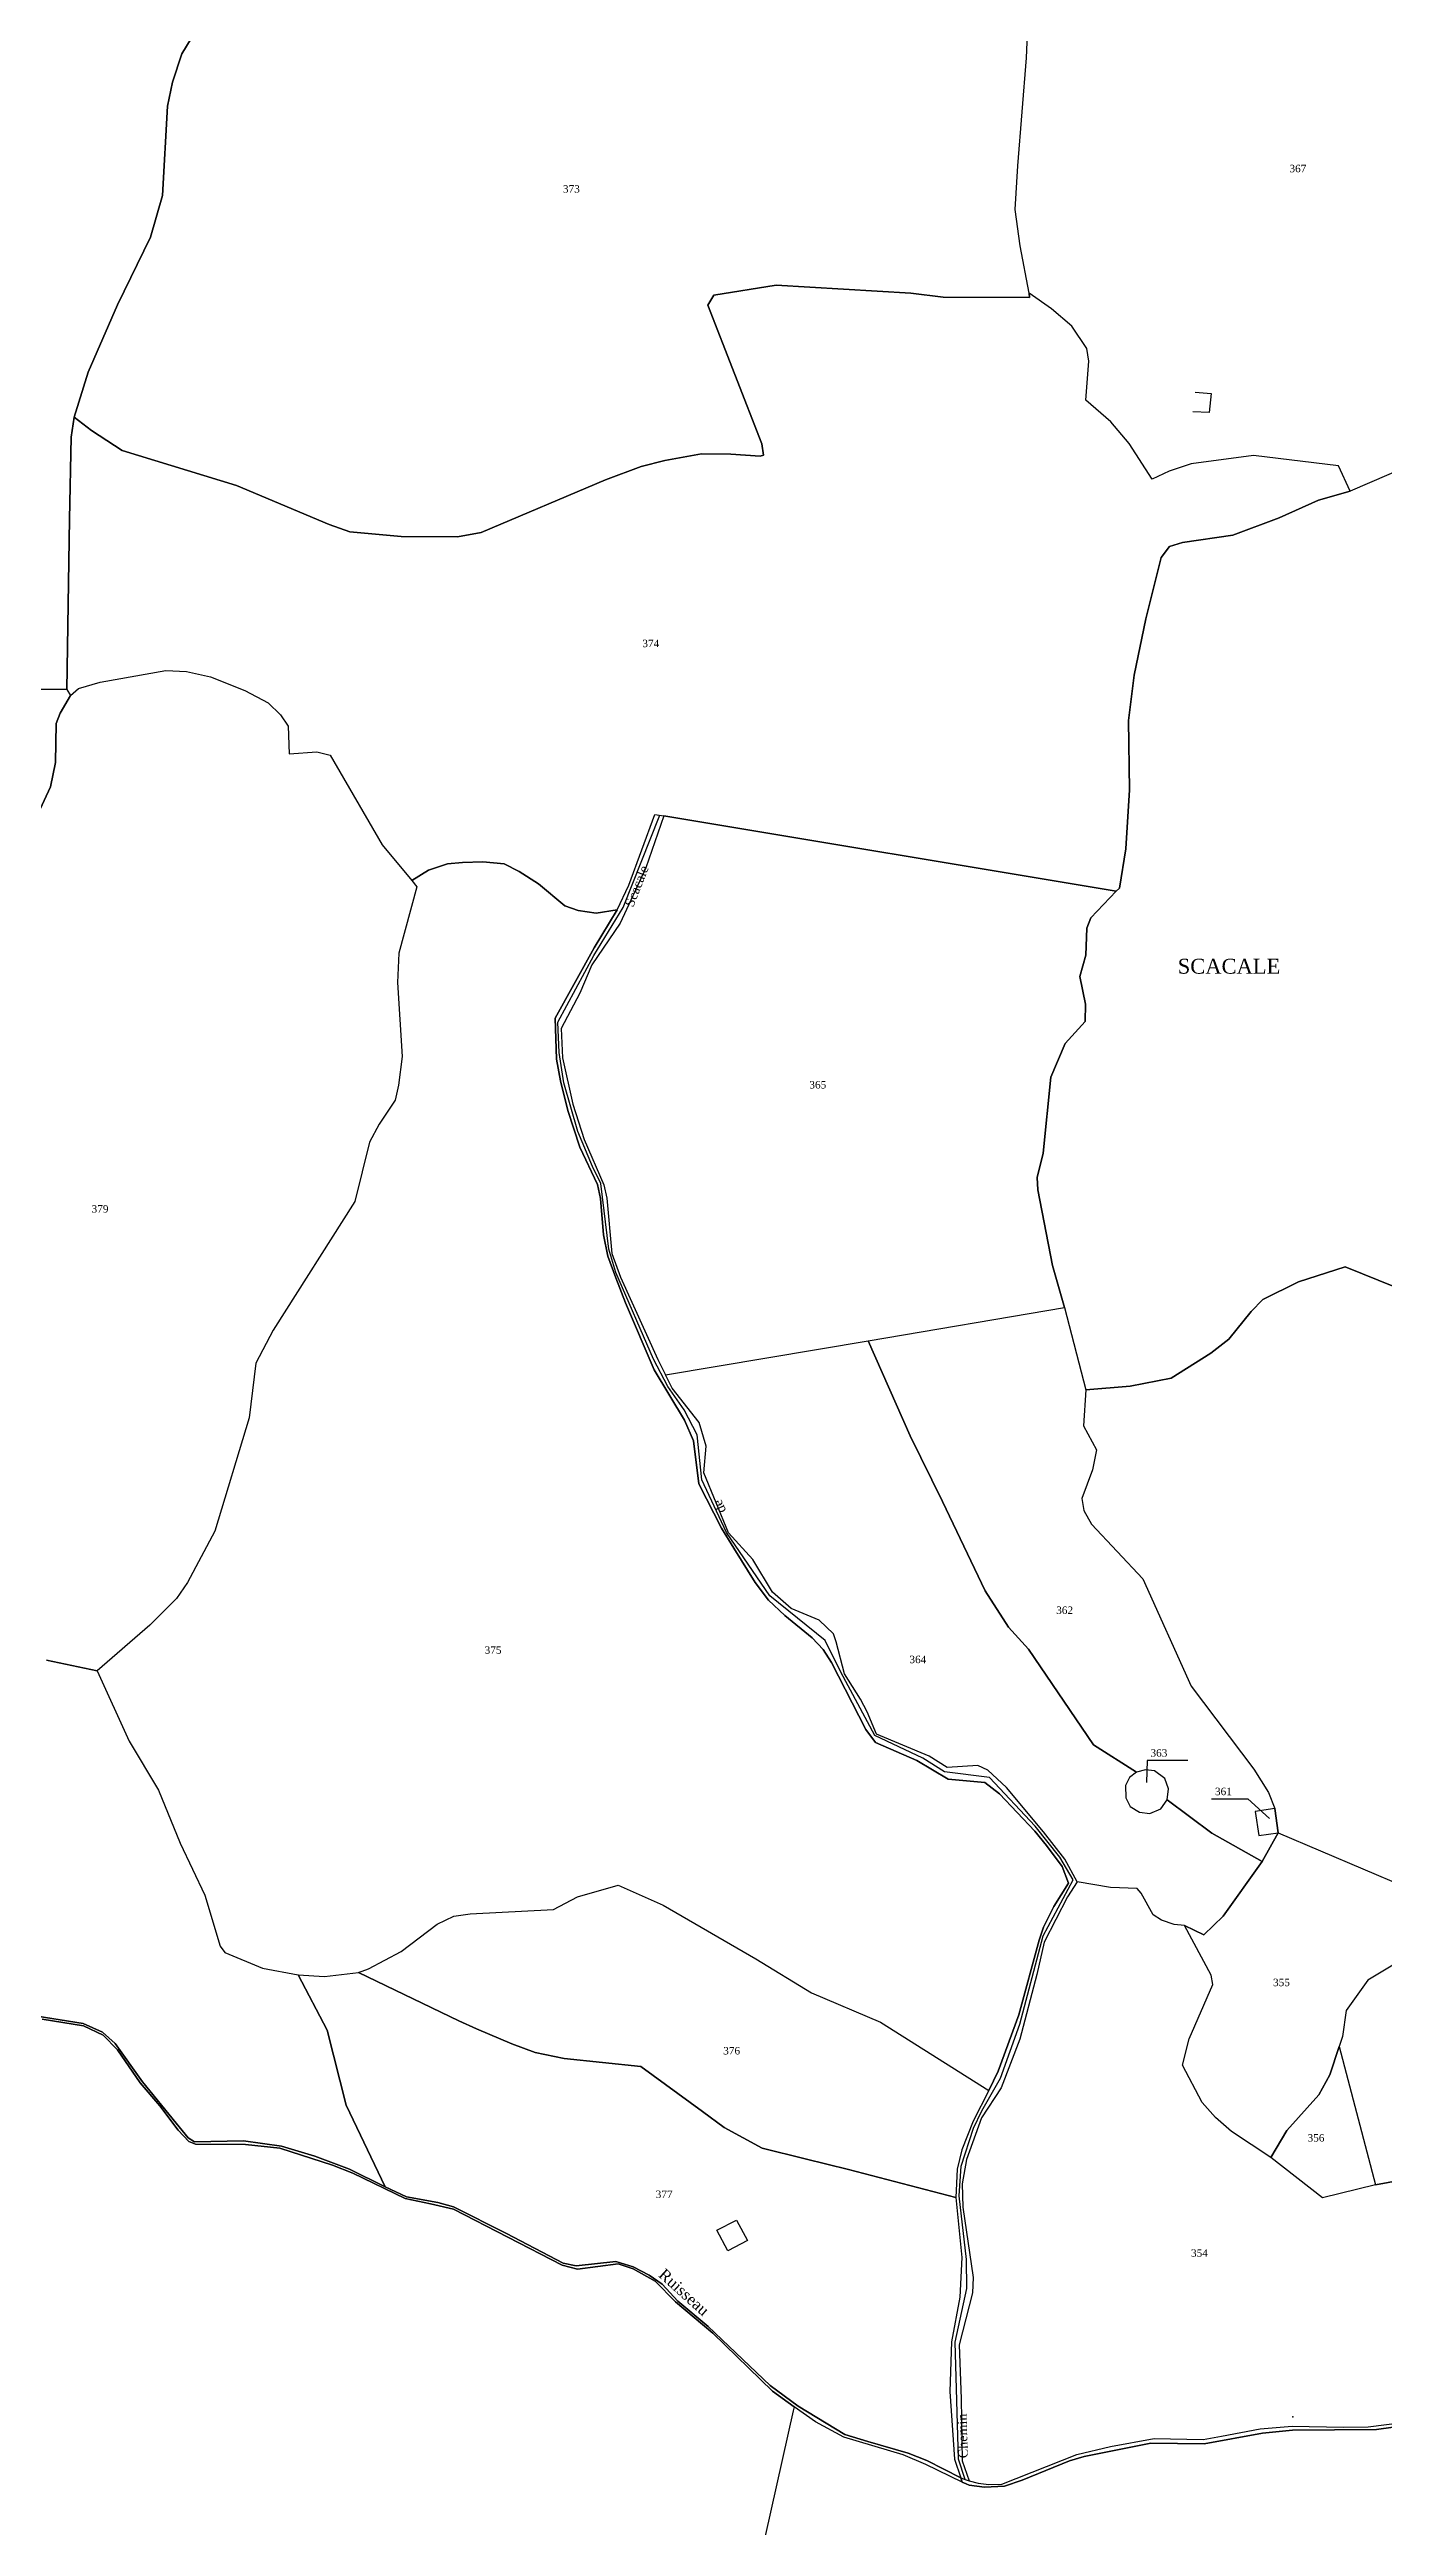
# Model space of a CAD drawing. Extents: x 1205805 to 1207436, y 6154338 to 6158020.
# Drawn here: x 1206145 to 1206503, y 6154958 to 6155623 of the extents above; entities that cross this region are included whole.
import ezdxf

# ---------------------------------------------------------------- set-up
doc = ezdxf.new("R2010")
doc.units = 0
doc.linetypes.add('CONTINU', pattern=[0])
doc.layers.get('0').update_dxf_attribs({"linetype": 'CONTINU'})
for name, color, linetype in [('1FLECHEFL', 7, 'CONTINU'), ('1LIEUDIT', 7, 'CONTINU'), ('1PARCELLE', 7, 'CONTINU'), ('1SECTION', 7, 'CONTINU'), ('1SUBDSECT', 7, 'CONTINU'), ('1TRONFLUV', 7, 'CONTINU'), ('1ZONCOMM', 7, 'CONTINU'), ('3FISCLINE', 7, 'CONTINUOUS'), ('3FLECHEPAR', 7, 'CONTINU'), ('3LIEUDITTEX', 7, 'CONTINU'), ('3PARCELLETEX', 7, 'CONTINU'), ('3TRONFLUVTEX', 7, 'CONTINU'), ('3ZONCOMMTEX', 7, 'CONTINU')]:
    doc.layers.add(name, color=color, linetype=linetype)
doc.styles.get("Standard").update_dxf_attribs({"font": 'Times New Roman'})

# ---------------------------------------------------------------- blocks, each defined once
blk = doc.blocks.new('FLECHRU1')
blk.add_point((0, 0))

msp = doc.modelspace()

# ---------------------------------------------------------------- linework, layer by layer
at = {"layer": '1LIEUDIT'}
for points in [[(1206200.97, 6155654.47), (1206180.98, 6155621.41), (1206178.47, 6155613.79), (1206177.08, 6155607.37), (1206175.76, 6155583.37), (1206172.56, 6155572.2), (1206163.68, 6155554.09), (1206155.77, 6155535.98), (1206152.03, 6155523.86), (1206151.22, 6155518.52), (1206150.81, 6155496.46), (1206150.1, 6155450.81), (1206151.07, 6155449.18), (1206153.25, 6155451.06), (1206159.06, 6155452.7), (1206176.67, 6155455.89), (1206182.2, 6155455.6), (1206188.62, 6155454.14), (1206197.81, 6155450.52), (1206204.12, 6155447.2), (1206207.38, 6155444.01), (1206209.45, 6155440.94), (1206209.76, 6155433.5), (1206217.13, 6155434.04), (1206220.74, 6155433.18), (1206234.74, 6155409.03), (1206242.66, 6155399.49), (1206247.17, 6155402.23), (1206252.25, 6155403.94), (1206256.26, 6155404.35), (1206261.75, 6155404.52), (1206267.43, 6155403.96), (1206271.49, 6155401.9), (1206276.62, 6155398.58), (1206283.73, 6155392.69), (1206287.28, 6155391.43), (1206292.17, 6155390.68), (1206297.74, 6155391.63), (1206291.64, 6155381.46), (1206281.15, 6155362.5), (1206281.53, 6155351.53), (1206282.56, 6155345.7), (1206284.55, 6155337.7), (1206287.76, 6155327.88), (1206292.45, 6155317.89), (1206293.26, 6155314.12), (1206294.08, 6155304.36), (1206295.23, 6155298.62), (1206297.4, 6155292.79), (1206299.97, 6155286.09), (1206307.7, 6155268.16), (1206315.83, 6155254.57), (1206318.28, 6155249.03), (1206319.69, 6155237.49), (1206325.73, 6155225.64), (1206329.04, 6155220.21), (1206334.76, 6155211.03), (1206338.41, 6155206.32), (1206342.72, 6155202.16), (1206350.13, 6155196.12), (1206353.04, 6155193.04), (1206355.29, 6155189.51), (1206364.52, 6155171.55), (1206367.13, 6155168.07), (1206378.15, 6155163.21), (1206386.62, 6155158.26), (1206396.44, 6155157.3), (1206400.33, 6155154.28), (1206409.85, 6155144.3), (1206413, 6155140.45), (1206417.22, 6155134.74), (1206418.89, 6155130.33), (1206414.97, 6155124.01), (1206412.17, 6155118.47), (1206410.98, 6155115.02), (1206405.53, 6155094.97), (1206400.05, 6155079.81), (1206397.52, 6155074.64), (1206393.3, 6155066.43), (1206390.23, 6155058.7), (1206389.02, 6155053.48), (1206388.67, 6155045.9), (1206390.26, 6155029.8), (1206389.76, 6155019.13), (1206387.49, 6155007.14), (1206387.06, 6154993.83), (1206388.27, 6154975.65), (1206390.03, 6154970.63), (1206390.39, 6154969.45), (1206391.38, 6154969.02), (1206392.26, 6154968.63), (1206396.34, 6154968.17), (1206401.67, 6154968.39), (1206406.47, 6154969.97), (1206419.13, 6154975.2), (1206423.09, 6154976.36), (1206440.99, 6154979.94), (1206455.25, 6154979.75), (1206470.9, 6154982.67), (1206478.99, 6154983.43), (1206501.57, 6154983.62), (1206515.62, 6154985.55)], [(1206129.46, 6155450.82), (1206150.1, 6155450.81), (1206151.07, 6155449.18), (1206153.25, 6155451.06), (1206159.06, 6155452.7), (1206176.67, 6155455.89), (1206182.2, 6155455.6), (1206188.62, 6155454.14), (1206197.81, 6155450.52), (1206204.12, 6155447.2), (1206207.38, 6155444.01), (1206209.45, 6155440.94), (1206209.76, 6155433.5), (1206217.13, 6155434.04), (1206220.74, 6155433.18), (1206234.74, 6155409.03), (1206242.66, 6155399.49), (1206247.17, 6155402.23), (1206252.25, 6155403.94), (1206256.26, 6155404.35), (1206261.75, 6155404.52), (1206267.43, 6155403.96), (1206271.49, 6155401.9), (1206276.62, 6155398.58), (1206283.73, 6155392.69), (1206287.28, 6155391.43), (1206292.17, 6155390.68), (1206297.74, 6155391.63), (1206297.74, 6155391.63), (1206291.64, 6155381.46), (1206281.15, 6155362.5), (1206281.53, 6155351.53), (1206282.56, 6155345.7), (1206284.55, 6155337.7), (1206287.76, 6155327.88), (1206292.45, 6155317.89), (1206293.26, 6155314.12), (1206294.08, 6155304.36), (1206295.23, 6155298.62), (1206297.4, 6155292.79), (1206299.97, 6155286.09), (1206307.7, 6155268.16), (1206315.83, 6155254.57), (1206318.28, 6155249.03), (1206319.69, 6155237.49), (1206325.73, 6155225.64), (1206329.04, 6155220.21), (1206334.76, 6155211.03), (1206338.41, 6155206.32), (1206342.72, 6155202.16), (1206350.13, 6155196.12), (1206353.04, 6155193.04), (1206355.29, 6155189.51), (1206364.52, 6155171.55), (1206367.13, 6155168.07), (1206378.15, 6155163.21), (1206386.62, 6155158.26), (1206396.44, 6155157.3), (1206400.33, 6155154.28), (1206409.85, 6155144.3), (1206413, 6155140.45), (1206417.22, 6155134.74), (1206418.89, 6155130.33), (1206414.97, 6155124.01), (1206412.17, 6155118.47), (1206410.98, 6155115.02), (1206405.53, 6155094.97), (1206400.05, 6155079.81), (1206397.52, 6155074.64), (1206393.3, 6155066.43), (1206390.23, 6155058.7), (1206389.02, 6155053.48), (1206388.67, 6155045.9), (1206390.26, 6155029.8), (1206389.76, 6155019.13), (1206387.49, 6155007.14), (1206387.06, 6154993.83), (1206388.27, 6154975.65), (1206390.03, 6154970.63), (1206390.39, 6154969.45), (1206380.57, 6154974.23), (1206374.53, 6154976.79), (1206358.57, 6154981.55), (1206350.96, 6154985.65), (1206345.29, 6154989.71), (1206339.41, 6154993.88), (1206323.45, 6155009.5), (1206313.4, 6155017.85), (1206308.01, 6155023.4), (1206302.06, 6155026.78), (1206298, 6155028.07), (1206287.15, 6155026.7), (1206282.97, 6155027.7), (1206253.89, 6155042.76), (1206247.72, 6155044.24), (1206240.86, 6155045.66), (1206226.84, 6155052.45), (1206221.35, 6155054.63), (1206207.27, 6155059.13), (1206198.01, 6155060.14), (1206184.61, 6155060.2), (1206182.8, 6155060.96), (1206179.96, 6155064.01), (1206175.01, 6155070.56), (1206169.74, 6155076.7), (1206163.67, 6155085.55), (1206159.83, 6155089.52), (1206154.53, 6155091.95), (1206143.43, 6155093.81)]]:
    msp.add_lwpolyline(points, dxfattribs=at)
at = {"layer": '1PARCELLE'}
for points in [[(1206200.97, 6155654.47), (1206180.98, 6155621.41), (1206178.47, 6155613.79), (1206177.08, 6155607.37), (1206175.76, 6155583.37), (1206172.56, 6155572.2), (1206163.68, 6155554.09), (1206155.77, 6155535.98), (1206152.03, 6155523.86), (1206152.03, 6155523.86), (1206156.68, 6155520.32), (1206164.97, 6155514.96), (1206195.58, 6155505.53), (1206220.48, 6155495.07), (1206225.99, 6155493.14), (1206239.8, 6155491.85), (1206254.91, 6155491.77), (1206261.29, 6155492.96), (1206294.68, 6155507.04), (1206304.18, 6155510.63), (1206310.54, 6155512.24), (1206320.36, 6155514.05), (1206328.23, 6155513.93), (1206336.15, 6155513.38), (1206337.01, 6155513.69), (1206336.6, 6155516.69), (1206322.13, 6155554), (1206323.68, 6155556.6), (1206340.42, 6155559.31), (1206376.59, 6155557.19), (1206385.25, 6155556.13), (1206408.4, 6155556), (1206408.33, 6155557.2), (1206405.95, 6155569.88), (1206404.59, 6155579.68), (1206405.28, 6155591.4), (1206407.61, 6155620.33), (1206408.18, 6155633.19)], [(1206515.19, 6155512.98), (1206494.45, 6155504.06), (1206491.32, 6155510.78), (1206468.53, 6155513.63), (1206451.79, 6155511.32), (1206445.87, 6155509.42), (1206441.34, 6155507.28), (1206435.17, 6155516.86), (1206430.25, 6155522.67), (1206423.51, 6155528.47), (1206424.33, 6155538.91), (1206423.78, 6155542.35), (1206419.79, 6155548.31), (1206414.32, 6155552.97), (1206408.33, 6155557.2), (1206408.33, 6155557.2), (1206405.95, 6155569.88), (1206404.59, 6155579.68), (1206405.28, 6155591.4), (1206407.61, 6155620.33), (1206408.18, 6155633.19)], [(1206515.19, 6155512.98), (1206494.45, 6155504.06), (1206494.45, 6155504.06), (1206485.97, 6155501.63), (1206475.45, 6155496.83), (1206463.02, 6155492.24), (1206449.5, 6155490.28), (1206445.95, 6155489.18), (1206443.78, 6155486.19), (1206439.64, 6155469.77), (1206436.5, 6155454.59), (1206434.95, 6155442.48), (1206435.24, 6155423.82), (1206434.24, 6155407.98), (1206432.55, 6155397.4), (1206431.65, 6155396.6), (1206424.88, 6155389.51), (1206423.78, 6155386.72), (1206423.51, 6155379.41), (1206421.92, 6155373.69), (1206423.43, 6155366.3), (1206423.38, 6155361.63), (1206417.99, 6155355.75), (1206414.14, 6155346.65), (1206412.08, 6155326.25), (1206410.47, 6155319.78), (1206410.62, 6155316.47), (1206414.63, 6155296.13), (1206417.79, 6155284.81), (1206423.5, 6155262.73), (1206435.45, 6155263.74), (1206446.46, 6155265.91), (1206457.08, 6155272.62), (1206461.95, 6155276.31), (1206467.92, 6155283.78), (1206471.01, 6155287.03), (1206480.62, 6155291.72), (1206493.16, 6155295.75), (1206506.62, 6155290.35)], [(1206141.73, 6155416.12), (1206145.7, 6155424.64), (1206147.06, 6155431.13), (1206147.24, 6155441.61), (1206148.31, 6155444.4), (1206151.07, 6155449.18), (1206153.25, 6155451.06), (1206159.06, 6155452.7), (1206176.67, 6155455.89), (1206182.2, 6155455.6), (1206188.62, 6155454.14), (1206197.81, 6155450.52), (1206204.12, 6155447.2), (1206207.38, 6155444.01), (1206209.45, 6155440.94), (1206209.76, 6155433.5), (1206217.13, 6155434.04), (1206220.74, 6155433.18), (1206234.74, 6155409.03), (1206242.66, 6155399.49), (1206244.04, 6155397.75), (1206239.21, 6155380.02), (1206238.81, 6155372.14), (1206240.08, 6155352.21), (1206239.1, 6155344.57), (1206238.21, 6155340.56), (1206233.91, 6155334.07), (1206231.31, 6155329.22), (1206227.35, 6155313.28), (1206205.49, 6155278.81), (1206200.84, 6155269.87), (1206199.04, 6155255.22), (1206189.77, 6155224.77), (1206182.51, 6155211.02), (1206179.51, 6155206.76), (1206172.38, 6155199.54), (1206158.27, 6155187.33), (1206144.67, 6155190.2)], [(1206129.46, 6155450.82), (1206150.1, 6155450.81), (1206151.07, 6155449.18), (1206148.31, 6155444.4), (1206147.24, 6155441.61), (1206147.06, 6155431.13), (1206145.7, 6155424.64), (1206141.73, 6155416.12)], [(1206506.62, 6155290.35), (1206493.16, 6155295.75), (1206480.62, 6155291.72), (1206471.01, 6155287.03), (1206467.92, 6155283.78), (1206461.95, 6155276.31), (1206457.08, 6155272.62), (1206446.46, 6155265.91), (1206435.45, 6155263.74), (1206423.5, 6155262.73), (1206422.94, 6155253.12), (1206426.39, 6155246.6), (1206425.31, 6155241.27), (1206422.48, 6155233.61), (1206423.03, 6155230.31), (1206425.08, 6155226.7), (1206438.86, 6155211.99), (1206451.83, 6155183.16), (1206468.63, 6155160.89), (1206472.55, 6155154.61), (1206474.24, 6155150.32), (1206474.24, 6155150.32), (1206475.18, 6155143.77), (1206509.23, 6155129.33)], [(1206144.67, 6155190.2), (1206158.27, 6155187.33), (1206166.78, 6155168.41), (1206174.72, 6155155.24), (1206180.47, 6155141.01), (1206187.12, 6155127.04), (1206191.25, 6155113.42), (1206192.49, 6155111.64), (1206202.62, 6155107.52), (1206212.19, 6155105.66), (1206219.99, 6155090.81), (1206225.05, 6155070.68), (1206235.54, 6155048.81), (1206225.91, 6155053.5), (1206216.63, 6155057.02), (1206207.73, 6155059.66), (1206197.51, 6155061.08), (1206184.36, 6155060.88), (1206182.61, 6155061.96), (1206179.39, 6155065.82), (1206170.39, 6155076.92), (1206163.02, 6155087.22), (1206159.65, 6155090.3), (1206154.44, 6155092.62), (1206139.89, 6155094.94)], [(1206514.86, 6155051.81), (1206501.27, 6155049.31), (1206501.27, 6155049.31), (1206487.04, 6155045.83), (1206473.14, 6155056.65), (1206462.66, 6155063.63), (1206458.37, 6155067.36), (1206454.75, 6155071.41), (1206449.52, 6155081.42), (1206451.3, 6155088.47), (1206457.6, 6155103.13), (1206457.15, 6155105.56), (1206449.97, 6155118.92), (1206447.27, 6155119.23), (1206443.85, 6155120.38), (1206441.57, 6155121.82), (1206438.41, 6155127.57), (1206437.28, 6155128.85), (1206430.19, 6155129.1), (1206421.25, 6155130.66), (1206418.6, 6155126.64), (1206412.32, 6155114.44), (1206410.39, 6155105.77), (1206405.83, 6155088.44), (1206400.83, 6155075.32), (1206395.51, 6155067.31), (1206391.51, 6155056.11), (1206390.34, 6155049.54), (1206390.5, 6155043.35), (1206393.3, 6155024.41), (1206393.09, 6155020.31), (1206389.54, 6155006.38), (1206390.08, 6154991.88), (1206390.35, 6154975.24), (1206392.23, 6154969.83), (1206394.62, 6154969.24), (1206397.5, 6154968.86), (1206401.03, 6154968.98), (1206421.09, 6154976.89), (1206430.15, 6154979.07), (1206441.88, 6154981.18), (1206454.99, 6154980.96), (1206459.93, 6154981.83), (1206470.3, 6154983.83), (1206478.9, 6154984.47), (1206492.69, 6154984.27), (1206499.32, 6154984.37), (1206514.75, 6154986.26)], [(1206512.44, 6155112.19), (1206499.24, 6155104.22), (1206493.42, 6155096.09), (1206492.41, 6155089.11), (1206491.53, 6155086.46), (1206501.27, 6155049.31), (1206501.27, 6155049.31), (1206514.86, 6155051.81)]]:
    msp.add_lwpolyline(points, dxfattribs=at)
for points in [[(1206150.1, 6155450.81), (1206151.07, 6155449.18), (1206153.25, 6155451.06), (1206159.06, 6155452.7), (1206176.67, 6155455.89), (1206182.2, 6155455.6), (1206188.62, 6155454.14), (1206197.81, 6155450.52), (1206204.12, 6155447.2), (1206207.38, 6155444.01), (1206209.45, 6155440.94), (1206209.76, 6155433.5), (1206217.13, 6155434.04), (1206220.74, 6155433.18), (1206234.74, 6155409.03), (1206242.66, 6155399.49), (1206247.17, 6155402.23), (1206252.25, 6155403.94), (1206256.26, 6155404.35), (1206261.75, 6155404.52), (1206267.43, 6155403.96), (1206271.49, 6155401.9), (1206276.62, 6155398.58), (1206283.73, 6155392.69), (1206287.28, 6155391.43), (1206292.17, 6155390.68), (1206297.74, 6155391.63), (1206300.9, 6155398.27), (1206307.9, 6155417.24), (1206310.3, 6155416.85), (1206431.65, 6155396.6), (1206432.55, 6155397.4), (1206434.24, 6155407.98), (1206435.24, 6155423.82), (1206434.95, 6155442.48), (1206436.5, 6155454.59), (1206439.64, 6155469.77), (1206443.78, 6155486.19), (1206445.95, 6155489.18), (1206449.5, 6155490.28), (1206463.02, 6155492.24), (1206475.45, 6155496.83), (1206485.97, 6155501.63), (1206494.45, 6155504.06), (1206491.32, 6155510.78), (1206468.53, 6155513.63), (1206451.79, 6155511.32), (1206445.87, 6155509.42), (1206441.34, 6155507.28), (1206435.17, 6155516.86), (1206430.25, 6155522.67), (1206423.51, 6155528.47), (1206424.33, 6155538.91), (1206423.78, 6155542.35), (1206419.79, 6155548.31), (1206414.32, 6155552.97), (1206408.33, 6155557.2), (1206408.4, 6155556), (1206385.25, 6155556.13), (1206376.59, 6155557.19), (1206340.42, 6155559.31), (1206323.68, 6155556.6), (1206322.13, 6155554), (1206336.6, 6155516.69), (1206337.01, 6155513.69), (1206336.15, 6155513.38), (1206328.23, 6155513.93), (1206320.36, 6155514.05), (1206310.54, 6155512.24), (1206304.18, 6155510.63), (1206294.68, 6155507.04), (1206261.29, 6155492.96), (1206254.91, 6155491.77), (1206239.8, 6155491.85), (1206225.99, 6155493.14), (1206220.48, 6155495.07), (1206195.58, 6155505.53), (1206164.97, 6155514.96), (1206156.68, 6155520.32), (1206152.03, 6155523.86), (1206151.22, 6155518.52), (1206150.81, 6155496.46), (1206150.1, 6155450.81)], [(1206431.65, 6155396.6), (1206310.3, 6155416.85), (1206305.48, 6155402.89), (1206298.57, 6155388.07), (1206291.01, 6155376.84), (1206287.76, 6155369.25), (1206282.76, 6155359.75), (1206283.11, 6155351.86), (1206285.88, 6155339.46), (1206288.92, 6155329.92), (1206294.21, 6155317.81), (1206295.01, 6155314.23), (1206296.37, 6155299.34), (1206298.65, 6155293), (1206308.65, 6155270.88), (1206310.71, 6155266.73), (1206365.1, 6155275.92), (1206417.79, 6155284.81), (1206414.63, 6155296.13), (1206410.62, 6155316.47), (1206410.47, 6155319.78), (1206412.08, 6155326.25), (1206414.14, 6155346.65), (1206417.99, 6155355.75), (1206423.38, 6155361.63), (1206423.43, 6155366.3), (1206421.92, 6155373.69), (1206423.51, 6155379.41), (1206423.78, 6155386.72), (1206424.88, 6155389.51), (1206431.65, 6155396.6)], [(1206242.66, 6155399.49), (1206244.04, 6155397.75), (1206239.21, 6155380.02), (1206238.81, 6155372.14), (1206240.08, 6155352.21), (1206239.1, 6155344.57), (1206238.21, 6155340.56), (1206233.91, 6155334.07), (1206231.31, 6155329.22), (1206227.35, 6155313.28), (1206205.49, 6155278.81), (1206200.84, 6155269.87), (1206199.04, 6155255.22), (1206189.77, 6155224.77), (1206182.51, 6155211.02), (1206179.51, 6155206.76), (1206172.38, 6155199.54), (1206158.27, 6155187.33), (1206166.78, 6155168.41), (1206174.72, 6155155.24), (1206180.47, 6155141.01), (1206187.12, 6155127.04), (1206191.25, 6155113.42), (1206192.49, 6155111.64), (1206202.62, 6155107.52), (1206212.19, 6155105.66), (1206219.23, 6155105.23), (1206228.37, 6155106.35), (1206231.05, 6155107.26), (1206239.8, 6155111.91), (1206249.45, 6155119.32), (1206253.97, 6155121.43), (1206258.33, 6155122.07), (1206280.64, 6155123.19), (1206287.12, 6155126.63), (1206298.02, 6155129.77), (1206310.07, 6155124.37), (1206335.01, 6155109.94), (1206349.91, 6155100.84), (1206368.39, 6155092.94), (1206397.52, 6155074.64), (1206400.05, 6155079.81), (1206405.53, 6155094.97), (1206410.98, 6155115.02), (1206412.17, 6155118.47), (1206414.97, 6155124.01), (1206418.89, 6155130.33), (1206417.22, 6155134.74), (1206413, 6155140.45), (1206409.85, 6155144.3), (1206400.33, 6155154.28), (1206396.44, 6155157.3), (1206386.62, 6155158.26), (1206378.15, 6155163.21), (1206367.13, 6155168.07), (1206364.52, 6155171.55), (1206355.29, 6155189.51), (1206353.04, 6155193.04), (1206350.13, 6155196.12), (1206342.72, 6155202.16), (1206338.41, 6155206.32), (1206334.76, 6155211.03), (1206329.04, 6155220.21), (1206325.73, 6155225.64), (1206319.69, 6155237.49), (1206318.28, 6155249.03), (1206315.83, 6155254.57), (1206307.7, 6155268.16), (1206299.97, 6155286.09), (1206297.4, 6155292.79), (1206295.23, 6155298.62), (1206294.08, 6155304.36), (1206293.26, 6155314.12), (1206292.45, 6155317.89), (1206287.76, 6155327.88), (1206284.55, 6155337.7), (1206282.56, 6155345.7), (1206281.53, 6155351.53), (1206281.15, 6155362.5), (1206291.64, 6155381.46), (1206297.74, 6155391.63), (1206292.17, 6155390.68), (1206287.28, 6155391.43), (1206283.73, 6155392.69), (1206276.62, 6155398.58), (1206271.49, 6155401.9), (1206267.43, 6155403.96), (1206261.75, 6155404.52), (1206256.26, 6155404.35), (1206252.25, 6155403.94), (1206247.17, 6155402.23), (1206242.66, 6155399.49)], [(1206365.1, 6155275.92), (1206417.79, 6155284.81), (1206423.5, 6155262.73), (1206422.94, 6155253.12), (1206426.39, 6155246.6), (1206425.31, 6155241.27), (1206422.48, 6155233.61), (1206423.03, 6155230.31), (1206425.08, 6155226.7), (1206438.86, 6155211.99), (1206451.83, 6155183.16), (1206468.63, 6155160.89), (1206472.55, 6155154.61), (1206474.24, 6155150.32), (1206469.02, 6155149.5), (1206469.96, 6155143.05), (1206475.18, 6155143.77), (1206470.83, 6155136.14), (1206457.38, 6155143.74), (1206445.4, 6155152.67), (1206445.76, 6155155.66), (1206444.74, 6155158.43), (1206442, 6155160.46), (1206439.56, 6155160.71), (1206437.16, 6155160.1), (1206425.56, 6155167.45), (1206408.16, 6155193.15), (1206402.76, 6155199.05), (1206396.48, 6155208.82), (1206385.09, 6155232.81), (1206376.38, 6155250.4), (1206365.1, 6155275.92)], [(1206449.97, 6155118.92), (1206447.27, 6155119.23), (1206443.85, 6155120.38), (1206441.57, 6155121.82), (1206438.41, 6155127.57), (1206437.28, 6155128.85), (1206430.19, 6155129.1), (1206421.25, 6155130.66), (1206417.88, 6155136.73), (1206412.2, 6155144.12), (1206402.21, 6155156.02), (1206397.21, 6155160.64), (1206394.53, 6155161.92), (1206386.32, 6155161.33), (1206381.53, 6155164.38), (1206367.4, 6155170.31), (1206364.83, 6155176.28), (1206363.1, 6155179.68), (1206358.81, 6155186.46), (1206356.57, 6155195.1), (1206355.78, 6155197.21), (1206351.98, 6155200.94), (1206344.48, 6155204), (1206339.45, 6155208.41), (1206334.2, 6155217.19), (1206327.67, 6155224.37), (1206321, 6155240.42), (1206321.67, 6155247.58), (1206319.75, 6155254.01), (1206312.53, 6155263.2), (1206310.71, 6155266.73), (1206365.1, 6155275.92), (1206376.38, 6155250.4), (1206385.09, 6155232.81), (1206396.48, 6155208.82), (1206402.76, 6155199.05), (1206408.16, 6155193.15), (1206425.56, 6155167.45), (1206437.16, 6155160.1), (1206435.24, 6155158.69), (1206434.22, 6155156.51), (1206434.23, 6155153.22), (1206435.45, 6155150.91), (1206437.97, 6155149.35), (1206440.75, 6155149.04), (1206443.64, 6155150.29), (1206445.4, 6155152.67), (1206457.38, 6155143.74), (1206470.83, 6155136.14), (1206460.4, 6155121.44), (1206455.22, 6155116.47), (1206449.97, 6155118.92)], [(1206445.4, 6155152.67), (1206445.76, 6155155.66), (1206444.74, 6155158.43), (1206442, 6155160.46), (1206439.56, 6155160.71), (1206437.16, 6155160.1), (1206435.24, 6155158.69), (1206434.22, 6155156.51), (1206434.23, 6155153.22), (1206435.45, 6155150.91), (1206437.97, 6155149.35), (1206440.75, 6155149.04), (1206443.64, 6155150.29), (1206445.4, 6155152.67)], [(1206474.24, 6155150.32), (1206469.02, 6155149.5), (1206469.96, 6155143.05), (1206475.18, 6155143.77), (1206474.24, 6155150.32)], [(1206473.14, 6155056.65), (1206462.66, 6155063.63), (1206458.37, 6155067.36), (1206454.75, 6155071.41), (1206449.52, 6155081.42), (1206451.3, 6155088.47), (1206457.6, 6155103.13), (1206457.15, 6155105.56), (1206449.97, 6155118.92), (1206455.22, 6155116.47), (1206460.4, 6155121.44), (1206470.83, 6155136.14), (1206475.18, 6155143.77), (1206509.23, 6155129.33), (1206512.44, 6155112.19), (1206499.24, 6155104.22), (1206493.42, 6155096.09), (1206492.41, 6155089.11), (1206491.53, 6155086.46), (1206488.99, 6155078.87), (1206486.04, 6155073.5), (1206477.46, 6155063.91), (1206473.14, 6155056.65)], [(1206228.37, 6155106.35), (1206231.05, 6155107.26), (1206239.8, 6155111.91), (1206249.45, 6155119.32), (1206253.97, 6155121.43), (1206258.33, 6155122.07), (1206280.64, 6155123.19), (1206287.12, 6155126.63), (1206298.02, 6155129.77), (1206310.07, 6155124.37), (1206335.01, 6155109.94), (1206349.91, 6155100.84), (1206368.39, 6155092.94), (1206397.52, 6155074.64), (1206393.3, 6155066.43), (1206390.23, 6155058.7), (1206389.02, 6155053.48), (1206388.67, 6155045.9), (1206359.86, 6155053.45), (1206348.22, 6155056.25), (1206336.7, 6155059.12), (1206326.44, 6155064.69), (1206320.65, 6155068.97), (1206304.14, 6155081.1), (1206283.56, 6155083.24), (1206275.77, 6155084.87), (1206269.5, 6155087.19), (1206260.04, 6155091.15), (1206255.26, 6155093.38), (1206228.37, 6155106.35)], [(1206212.19, 6155105.66), (1206219.23, 6155105.23), (1206228.37, 6155106.35), (1206255.26, 6155093.38), (1206260.04, 6155091.15), (1206269.5, 6155087.19), (1206275.77, 6155084.87), (1206283.56, 6155083.24), (1206304.14, 6155081.1), (1206320.65, 6155068.97), (1206326.44, 6155064.69), (1206336.7, 6155059.12), (1206348.22, 6155056.25), (1206359.86, 6155053.45), (1206388.67, 6155045.9), (1206390.26, 6155029.8), (1206389.76, 6155019.13), (1206387.49, 6155007.14), (1206387.06, 6154993.83), (1206388.27, 6154975.65), (1206390.03, 6154970.63), (1206380.84, 6154975.3), (1206375.89, 6154977.27), (1206365, 6154980.38), (1206358.88, 6154982.31), (1206346.38, 6154989.91), (1206338.86, 6154995.42), (1206322.23, 6155011.31), (1206314.05, 6155018.09), (1206309.87, 6155022.6), (1206306.35, 6155025.02), (1206302.07, 6155027.32), (1206297.45, 6155028.72), (1206286.8, 6155027.53), (1206283.3, 6155028.28), (1206268.04, 6155036.24), (1206253.89, 6155043.36), (1206249.64, 6155044.58), (1206241.24, 6155046.07), (1206235.54, 6155048.81), (1206225.05, 6155070.68), (1206219.99, 6155090.81), (1206212.19, 6155105.66)], [(1206501.27, 6155049.31), (1206487.04, 6155045.83), (1206473.14, 6155056.65), (1206477.46, 6155063.91), (1206486.04, 6155073.5), (1206488.99, 6155078.87), (1206491.53, 6155086.46), (1206501.27, 6155049.31)]]:
    msp.add_lwpolyline(points, close=True, dxfattribs=at)
at = {"layer": '1SECTION'}
for points in [[(1206200.97, 6155654.47), (1206180.98, 6155621.41), (1206178.47, 6155613.79), (1206177.08, 6155607.37), (1206175.76, 6155583.37), (1206172.56, 6155572.2), (1206163.68, 6155554.09), (1206155.77, 6155535.98), (1206152.03, 6155523.86), (1206151.22, 6155518.52), (1206150.81, 6155496.46), (1206150.1, 6155450.81), (1206129.46, 6155450.82)], [(1206143.43, 6155093.81), (1206154.53, 6155091.95), (1206159.83, 6155089.52), (1206163.67, 6155085.55), (1206169.74, 6155076.7), (1206175.01, 6155070.56), (1206179.96, 6155064.01), (1206182.8, 6155060.96), (1206184.61, 6155060.2), (1206198.01, 6155060.14), (1206207.27, 6155059.13), (1206221.35, 6155054.63), (1206226.84, 6155052.45), (1206240.86, 6155045.66), (1206247.72, 6155044.24), (1206253.89, 6155042.76), (1206282.97, 6155027.7), (1206287.15, 6155026.7), (1206298, 6155028.07), (1206302.06, 6155026.78), (1206308.01, 6155023.4), (1206313.4, 6155017.85), (1206323.45, 6155009.5), (1206339.41, 6154993.88), (1206345.29, 6154989.71), (1206345.02, 6154988.61), (1206334.5, 6154941.83)]]:
    msp.add_lwpolyline(points, dxfattribs=at)
at = {"layer": '1SUBDSECT'}
for points in [[(1206129.46, 6155450.82), (1206150.1, 6155450.81), (1206150.81, 6155496.46), (1206151.22, 6155518.52), (1206152.03, 6155523.86), (1206155.77, 6155535.98), (1206163.68, 6155554.09), (1206172.56, 6155572.2), (1206175.76, 6155583.37), (1206177.08, 6155607.37), (1206178.47, 6155613.79), (1206180.98, 6155621.41), (1206200.97, 6155654.47)], [(1206515.62, 6154985.55), (1206501.57, 6154983.62), (1206478.99, 6154983.43), (1206470.9, 6154982.67), (1206455.25, 6154979.75), (1206440.99, 6154979.94), (1206423.09, 6154976.36), (1206419.13, 6154975.2), (1206406.47, 6154969.97), (1206401.67, 6154968.39), (1206396.34, 6154968.17), (1206392.26, 6154968.63), (1206391.38, 6154969.02), (1206390.39, 6154969.45), (1206380.57, 6154974.23), (1206374.53, 6154976.79), (1206358.57, 6154981.55), (1206350.96, 6154985.65), (1206345.29, 6154989.71), (1206339.41, 6154993.88), (1206323.45, 6155009.5), (1206313.4, 6155017.85), (1206308.01, 6155023.4), (1206302.06, 6155026.78), (1206298, 6155028.07), (1206287.15, 6155026.7), (1206282.97, 6155027.7), (1206253.89, 6155042.76), (1206247.72, 6155044.24), (1206240.86, 6155045.66), (1206226.84, 6155052.45), (1206221.35, 6155054.63), (1206207.27, 6155059.13), (1206198.01, 6155060.14), (1206184.61, 6155060.2), (1206182.8, 6155060.96), (1206179.96, 6155064.01), (1206175.01, 6155070.56), (1206169.74, 6155076.7), (1206163.67, 6155085.55), (1206159.83, 6155089.52), (1206154.53, 6155091.95), (1206143.43, 6155093.81)]]:
    msp.add_lwpolyline(points, dxfattribs=at)
at = {"layer": '1TRONFLUV'}
for points in [[(1206139.89, 6155094.94), (1206154.44, 6155092.62), (1206159.65, 6155090.3), (1206163.02, 6155087.22), (1206170.39, 6155076.92), (1206179.39, 6155065.82), (1206182.61, 6155061.96), (1206184.36, 6155060.88), (1206197.51, 6155061.08), (1206207.73, 6155059.66), (1206216.63, 6155057.02), (1206225.91, 6155053.5), (1206235.54, 6155048.81), (1206241.24, 6155046.07), (1206249.64, 6155044.58), (1206253.89, 6155043.36), (1206268.04, 6155036.24), (1206283.3, 6155028.28), (1206286.8, 6155027.53), (1206297.45, 6155028.72), (1206302.07, 6155027.32), (1206306.35, 6155025.02), (1206309.87, 6155022.6), (1206314.05, 6155018.09), (1206322.23, 6155011.31), (1206338.86, 6154995.42), (1206346.38, 6154989.91), (1206358.88, 6154982.31), (1206365, 6154980.38), (1206375.89, 6154977.27), (1206380.84, 6154975.3), (1206390.03, 6154970.63), (1206390.39, 6154969.45), (1206380.57, 6154974.23), (1206374.53, 6154976.79), (1206358.57, 6154981.55), (1206350.96, 6154985.65), (1206345.29, 6154989.71), (1206339.41, 6154993.88), (1206323.45, 6155009.5), (1206313.4, 6155017.85), (1206308.01, 6155023.4), (1206302.06, 6155026.78), (1206298, 6155028.07), (1206287.15, 6155026.7), (1206282.97, 6155027.7), (1206253.89, 6155042.76), (1206247.72, 6155044.24), (1206240.86, 6155045.66), (1206226.84, 6155052.45), (1206221.35, 6155054.63), (1206207.27, 6155059.13), (1206198.01, 6155060.14), (1206184.61, 6155060.2), (1206182.8, 6155060.96), (1206179.96, 6155064.01), (1206175.01, 6155070.56), (1206169.74, 6155076.7), (1206163.67, 6155085.55), (1206159.83, 6155089.52), (1206154.53, 6155091.95), (1206143.43, 6155093.81)], [(1206515.62, 6154985.55), (1206501.57, 6154983.62), (1206478.99, 6154983.43), (1206470.9, 6154982.67), (1206455.25, 6154979.75), (1206440.99, 6154979.94), (1206423.09, 6154976.36), (1206419.13, 6154975.2), (1206406.47, 6154969.97), (1206401.67, 6154968.39), (1206396.34, 6154968.17), (1206392.26, 6154968.63), (1206391.38, 6154969.02), (1206390.39, 6154969.45), (1206390.03, 6154970.63), (1206391.17, 6154970.22), (1206392.23, 6154969.83), (1206394.62, 6154969.24), (1206397.5, 6154968.86), (1206401.03, 6154968.98), (1206421.09, 6154976.89), (1206430.15, 6154979.07), (1206441.88, 6154981.18), (1206454.99, 6154980.96), (1206459.93, 6154981.83), (1206470.3, 6154983.83), (1206478.9, 6154984.47), (1206492.69, 6154984.27), (1206499.32, 6154984.37), (1206514.75, 6154986.26)]]:
    msp.add_lwpolyline(points, dxfattribs=at)
at = {"layer": '1ZONCOMM'}
msp.add_lwpolyline([(1206391.17, 6154970.22), (1206389.37, 6154975.61), (1206388.45, 6155007.07), (1206391.62, 6155021.48), (1206391.47, 6155029.28), (1206389.51, 6155046.32), (1206390.07, 6155054.28), (1206393.39, 6155064.51), (1206395.66, 6155069.16), (1206400.65, 6155077.95), (1206405.82, 6155092.48), (1206412.05, 6155116.18), (1206420.13, 6155131.18), (1206416.59, 6155137.32), (1206409.9, 6155145.62), (1206397.7, 6155158.66), (1206385.62, 6155160.18), (1206379.79, 6155163.87), (1206366.95, 6155169.98), (1206357.76, 6155186.92), (1206353.62, 6155195.46), (1206338.76, 6155207.48), (1206327.08, 6155224.42), (1206320.49, 6155238.54), (1206319.27, 6155250.69), (1206315.74, 6155257.38), (1206311.39, 6155263.62), (1206307.49, 6155271.01), (1206297.45, 6155294.26), (1206295.52, 6155300.54), (1206293.41, 6155318.13), (1206291.14, 6155322.67), (1206287.19, 6155332.07), (1206283.47, 6155345.14), (1206282.24, 6155353.28), (1206281.84, 6155361.42), (1206291.53, 6155379.32), (1206299.4, 6155392.24), (1206309.18, 6155417.03)], dxfattribs=at)
at = {"layer": '3FISCLINE'}
for points in [[(1206452.87, 6155530.62), (1206457.14, 6155530.28), (1206456.6, 6155525.17), (1206452.24, 6155525.34)], [(1206329.81, 6155039.83), (1206332.77, 6155034.33), (1206327.5, 6155031.55), (1206324.49, 6155037.1), (1206329.81, 6155039.83)]]:
    msp.add_lwpolyline(points, dxfattribs=at)
at = {"layer": '3FLECHEPAR'}
for points in [[(1206450.88, 6155163.23), (1206439.96, 6155163.26), (1206439.83, 6155157.3)], [(1206457.26, 6155152.92), (1206467.05, 6155152.91), (1206472.81, 6155147.66)]]:
    msp.add_lwpolyline(points, dxfattribs=at)

# ---------------------------------------------------------------- block references
at = {"layer": '1FLECHEFL', "rotation": 0.5}
msp.add_blockref('FLECHRU1', (1206479.04, 6154987), dxfattribs=at)

# ---------------------------------------------------------------- texts
at = {"layer": '3LIEUDITTEX'}
msp.add_text('SCACALE', height=4, dxfattribs=at).set_placement((1206448.2, 6155374.48))
at = {"layer": '3PARCELLETEX'}
for s, p in [('367', (1206478.17, 6155589.65)), ('373', (1206283.22, 6155584.18)), ('374', (1206304.53, 6155462.14)), ('365', (1206349.34, 6155343.65)), ('379', (1206156.73, 6155310.33)), ('362', (1206415.58, 6155202.58)), ('375', (1206262.2, 6155191.87)), ('364', (1206376.19, 6155189.36)), ('363', (1206440.88, 6155164.26)), ('361', (1206458.19, 6155153.92)), ('355', (1206473.77, 6155102.65)), ('376', (1206326.23, 6155084.31)), ('356', (1206483.05, 6155060.92)), ('377', (1206308.11, 6155045.77)), ('354', (1206451.76, 6155029.99))]:
    msp.add_text(s, height=2, dxfattribs=at).set_placement(p)
at = {"layer": '3TRONFLUVTEX'}
msp.add_text('Ruisseau', height=3, rotation=317.9, dxfattribs=at).set_placement((1206308.64, 6155024.85))
at = {"layer": '3ZONCOMMTEX'}
for s, rotation, p in [('Scacale', 68.5, (1206302.05, 6155392.14)), ('de', 115, (1206327.09, 6155230.31)), ('Chemin', 91.6, (1206391.87, 6154975.95))]:
    msp.add_text(s, height=2.5, rotation=rotation, dxfattribs=at).set_placement(p)

doc.saveas('drawing.dxf')
